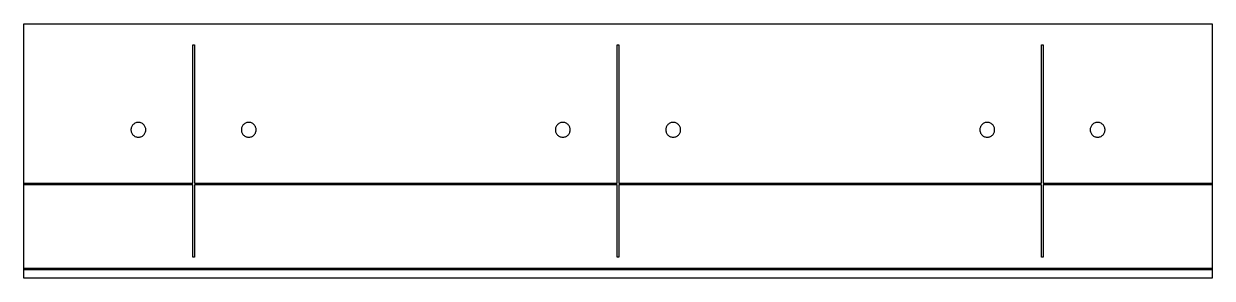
# Model space of a CAD drawing. Header units: millimetres. Extents: x -140 to 140, y 0 to 60.
import ezdxf

# ---------------------------------------------------------------- set-up
doc = ezdxf.new("R2010")
doc.units = ezdxf.units.MM
doc.layers.add('CUT', color=1, linetype='Continuous')
doc.layers.add('SCORE', color=3, linetype='Continuous')

msp = doc.modelspace()

# ---------------------------------------------------------------- linework, layer by layer
at = {"layer": 'CUT'}
for points in [[(-140, 59.9607), (-139.9965, 59.9965), (-139.9607, 60), (139.9607, 60), (139.9965, 59.9965), (140, 59.9607), (140, 0.0393), (139.9965, 0.0035), (139.9607, 0), (-139.9607, 0), (-139.9965, 0.0035), (-140, 0.0393)], [(-112.3824, 36.6301), (-112.5415, 36.6818), (-112.7348, 36.7229), (-112.9012, 36.7404), (-113.0988, 36.7404), (-113.2652, 36.7229), (-113.4585, 36.6818), (-113.6176, 36.6301), (-113.7982, 36.5497), (-113.943, 36.4661), (-114.103, 36.3499), (-114.2272, 36.238), (-114.3595, 36.0911), (-114.4578, 35.9558), (-114.5567, 35.7846), (-114.6247, 35.6318), (-114.6858, 35.4438), (-114.7205, 35.2802), (-114.7412, 35.0836), (-114.7412, 34.9164), (-114.7205, 34.7198), (-114.6858, 34.5562), (-114.6247, 34.3682), (-114.5567, 34.2154), (-114.4578, 34.0442), (-114.3595, 33.9089), (-114.2272, 33.762), (-114.103, 33.6501), (-113.943, 33.5339), (-113.7982, 33.4503), (-113.6176, 33.3699), (-113.4585, 33.3182), (-113.2652, 33.2771), (-113.0988, 33.2596), (-112.9012, 33.2596), (-112.7348, 33.2771), (-112.5415, 33.3182), (-112.3824, 33.3699), (-112.2018, 33.4503), (-112.057, 33.5339), (-111.897, 33.6501), (-111.7728, 33.762), (-111.6405, 33.9089), (-111.5422, 34.0442), (-111.4433, 34.2154), (-111.3753, 34.3682), (-111.3142, 34.5562), (-111.2795, 34.7198), (-111.2588, 34.9164), (-111.2588, 35.0836), (-111.2795, 35.2802), (-111.3142, 35.4438), (-111.3753, 35.6318), (-111.4433, 35.7846), (-111.5422, 35.9558), (-111.6405, 36.0911), (-111.7728, 36.238), (-111.897, 36.3499), (-112.057, 36.4661), (-112.2018, 36.5497)], [(-86.057, 36.4661), (-86.2018, 36.5497), (-86.3824, 36.6301), (-86.5415, 36.6818), (-86.7348, 36.7229), (-86.9012, 36.7404), (-87.0988, 36.7404), (-87.2652, 36.7229), (-87.4585, 36.6818), (-87.6176, 36.6301), (-87.7982, 36.5497), (-87.943, 36.4661), (-88.103, 36.3499), (-88.2272, 36.238), (-88.3595, 36.0911), (-88.4578, 35.9558), (-88.5567, 35.7846), (-88.6247, 35.6318), (-88.6858, 35.4438), (-88.7205, 35.2802), (-88.7412, 35.0836), (-88.7412, 34.9164), (-88.7205, 34.7198), (-88.6858, 34.5562), (-88.6247, 34.3682), (-88.5567, 34.2154), (-88.4578, 34.0442), (-88.3595, 33.9089), (-88.2272, 33.762), (-88.103, 33.6501), (-87.943, 33.5339), (-87.7982, 33.4503), (-87.6176, 33.3699), (-87.4585, 33.3182), (-87.2652, 33.2771), (-87.0988, 33.2596), (-86.9012, 33.2596), (-86.7348, 33.2771), (-86.5415, 33.3182), (-86.3824, 33.3699), (-86.2018, 33.4503), (-86.057, 33.5339), (-85.897, 33.6501), (-85.7728, 33.762), (-85.6405, 33.9089), (-85.5422, 34.0442), (-85.4433, 34.2154), (-85.3753, 34.3682), (-85.3142, 34.5562), (-85.2795, 34.7198), (-85.2588, 34.9164), (-85.2588, 35.0836), (-85.2795, 35.2802), (-85.3142, 35.4438), (-85.3753, 35.6318), (-85.4433, 35.7846), (-85.5422, 35.9558), (-85.6405, 36.0911), (-85.7728, 36.238), (-85.897, 36.3499)], [(-11.7728, 36.238), (-11.897, 36.3499), (-12.057, 36.4661), (-12.2018, 36.5497), (-12.3824, 36.6301), (-12.5415, 36.6818), (-12.7348, 36.7229), (-12.9012, 36.7404), (-13.0988, 36.7404), (-13.2652, 36.7229), (-13.4585, 36.6818), (-13.6176, 36.6301), (-13.7982, 36.5497), (-13.943, 36.4661), (-14.103, 36.3499), (-14.2272, 36.238), (-14.3595, 36.0911), (-14.4578, 35.9558), (-14.5567, 35.7846), (-14.6247, 35.6318), (-14.6858, 35.4438), (-14.7205, 35.2802), (-14.7412, 35.0836), (-14.7412, 34.9164), (-14.7205, 34.7198), (-14.6858, 34.5562), (-14.6247, 34.3682), (-14.5567, 34.2154), (-14.4578, 34.0442), (-14.3595, 33.9089), (-14.2272, 33.762), (-14.103, 33.6501), (-13.943, 33.5339), (-13.7982, 33.4503), (-13.6176, 33.3699), (-13.4585, 33.3182), (-13.2652, 33.2771), (-13.0988, 33.2596), (-12.9012, 33.2596), (-12.7348, 33.2771), (-12.5415, 33.3182), (-12.3824, 33.3699), (-12.2018, 33.4503), (-12.057, 33.5339), (-11.897, 33.6501), (-11.7728, 33.762), (-11.6405, 33.9089), (-11.5422, 34.0442), (-11.4433, 34.2154), (-11.3753, 34.3682), (-11.3142, 34.5562), (-11.2795, 34.7198), (-11.2588, 34.9164), (-11.2588, 35.0836), (-11.2795, 35.2802), (-11.3142, 35.4438), (-11.3753, 35.6318), (-11.4433, 35.7846), (-11.5422, 35.9558), (-11.6405, 36.0911)], [(14.4578, 35.9558), (14.3595, 36.0911), (14.2272, 36.238), (14.103, 36.3499), (13.943, 36.4661), (13.7982, 36.5497), (13.6176, 36.6301), (13.4585, 36.6818), (13.2652, 36.7229), (13.0988, 36.7404), (12.9012, 36.7404), (12.7348, 36.7229), (12.5415, 36.6818), (12.3824, 36.6301), (12.2018, 36.5497), (12.057, 36.4661), (11.897, 36.3499), (11.7728, 36.238), (11.6405, 36.0911), (11.5422, 35.9558), (11.4433, 35.7846), (11.3753, 35.6318), (11.3142, 35.4438), (11.2795, 35.2802), (11.2588, 35.0836), (11.2588, 34.9164), (11.2795, 34.7198), (11.3142, 34.5562), (11.3753, 34.3682), (11.4433, 34.2154), (11.5422, 34.0442), (11.6405, 33.9089), (11.7728, 33.762), (11.897, 33.6501), (12.057, 33.5339), (12.2018, 33.4503), (12.3824, 33.3699), (12.5415, 33.3182), (12.7348, 33.2771), (12.9012, 33.2596), (13.0988, 33.2596), (13.2652, 33.2771), (13.4585, 33.3182), (13.6176, 33.3699), (13.7982, 33.4503), (13.943, 33.5339), (14.103, 33.6501), (14.2272, 33.762), (14.3595, 33.9089), (14.4578, 34.0442), (14.5567, 34.2154), (14.6247, 34.3682), (14.6858, 34.5562), (14.7205, 34.7198), (14.7412, 34.9164), (14.7412, 35.0836), (14.7205, 35.2802), (14.6858, 35.4438), (14.6247, 35.6318), (14.5567, 35.7846)], [(88.6247, 35.6318), (88.5567, 35.7846), (88.4578, 35.9558), (88.3595, 36.0911), (88.2272, 36.238), (88.103, 36.3499), (87.943, 36.4661), (87.7982, 36.5497), (87.6176, 36.6301), (87.4585, 36.6818), (87.2652, 36.7229), (87.0988, 36.7404), (86.9012, 36.7404), (86.7348, 36.7229), (86.5415, 36.6818), (86.3824, 36.6301), (86.2018, 36.5497), (86.057, 36.4661), (85.897, 36.3499), (85.7728, 36.238), (85.6405, 36.0911), (85.5422, 35.9558), (85.4433, 35.7846), (85.3753, 35.6318), (85.3142, 35.4438), (85.2795, 35.2802), (85.2588, 35.0836), (85.2588, 34.9164), (85.2795, 34.7198), (85.3142, 34.5562), (85.3753, 34.3682), (85.4433, 34.2154), (85.5422, 34.0442), (85.6405, 33.9089), (85.7728, 33.762), (85.897, 33.6501), (86.057, 33.5339), (86.2018, 33.4503), (86.3824, 33.3699), (86.5415, 33.3182), (86.7348, 33.2771), (86.9012, 33.2596), (87.0988, 33.2596), (87.2652, 33.2771), (87.4585, 33.3182), (87.6176, 33.3699), (87.7982, 33.4503), (87.943, 33.5339), (88.103, 33.6501), (88.2272, 33.762), (88.3595, 33.9089), (88.4578, 34.0442), (88.5567, 34.2154), (88.6247, 34.3682), (88.6858, 34.5562), (88.7205, 34.7198), (88.7412, 34.9164), (88.7412, 35.0836), (88.7205, 35.2802), (88.6858, 35.4438)], [(114.7205, 35.2802), (114.6858, 35.4438), (114.6247, 35.6318), (114.5567, 35.7846), (114.4578, 35.9558), (114.3595, 36.0911), (114.2272, 36.238), (114.103, 36.3499), (113.943, 36.4661), (113.7982, 36.5497), (113.6176, 36.6301), (113.4585, 36.6818), (113.2652, 36.7229), (113.0988, 36.7404), (112.9012, 36.7404), (112.7348, 36.7229), (112.5415, 36.6818), (112.3824, 36.6301), (112.2018, 36.5497), (112.057, 36.4661), (111.897, 36.3499), (111.7728, 36.238), (111.6405, 36.0911), (111.5422, 35.9558), (111.4433, 35.7846), (111.3753, 35.6318), (111.3142, 35.4438), (111.2795, 35.2802), (111.2588, 35.0836), (111.2588, 34.9164), (111.2795, 34.7198), (111.3142, 34.5562), (111.3753, 34.3682), (111.4433, 34.2154), (111.5422, 34.0442), (111.6405, 33.9089), (111.7728, 33.762), (111.897, 33.6501), (112.057, 33.5339), (112.2018, 33.4503), (112.3824, 33.3699), (112.5415, 33.3182), (112.7348, 33.2771), (112.9012, 33.2596), (113.0988, 33.2596), (113.2652, 33.2771), (113.4585, 33.3182), (113.6176, 33.3699), (113.7982, 33.4503), (113.943, 33.5339), (114.103, 33.6501), (114.2272, 33.762), (114.3595, 33.9089), (114.4578, 34.0442), (114.5567, 34.2154), (114.6247, 34.3682), (114.6858, 34.5562), (114.7205, 34.7198), (114.7412, 34.9164), (114.7412, 35.0836)]]:
    msp.add_lwpolyline(points, close=True, dxfattribs=at)
at = {"layer": 'SCORE'}
for points in [[(-99.8, 5), (-100.2, 5), (-100.2, 22), (-140, 22), (-140, 22.4), (-100.2, 22.4), (-100.2, 55), (-99.8, 55), (-99.8, 22.4), (-0.2, 22.4), (-0.2, 55), (0.2, 55), (0.2, 22.4), (99.8, 22.4), (99.8, 55), (100.2, 55), (100.2, 22.4), (140, 22.4), (140, 22), (100.2, 22), (100.2, 5), (99.8, 5), (99.8, 22), (0.2, 22), (0.2, 5), (-0.2, 5), (-0.2, 22), (-99.8, 22)], [(-140, 2), (-140, 2.4), (140, 2.4), (140, 2)]]:
    msp.add_lwpolyline(points, close=True, dxfattribs=at)

doc.saveas('drawing.dxf')
